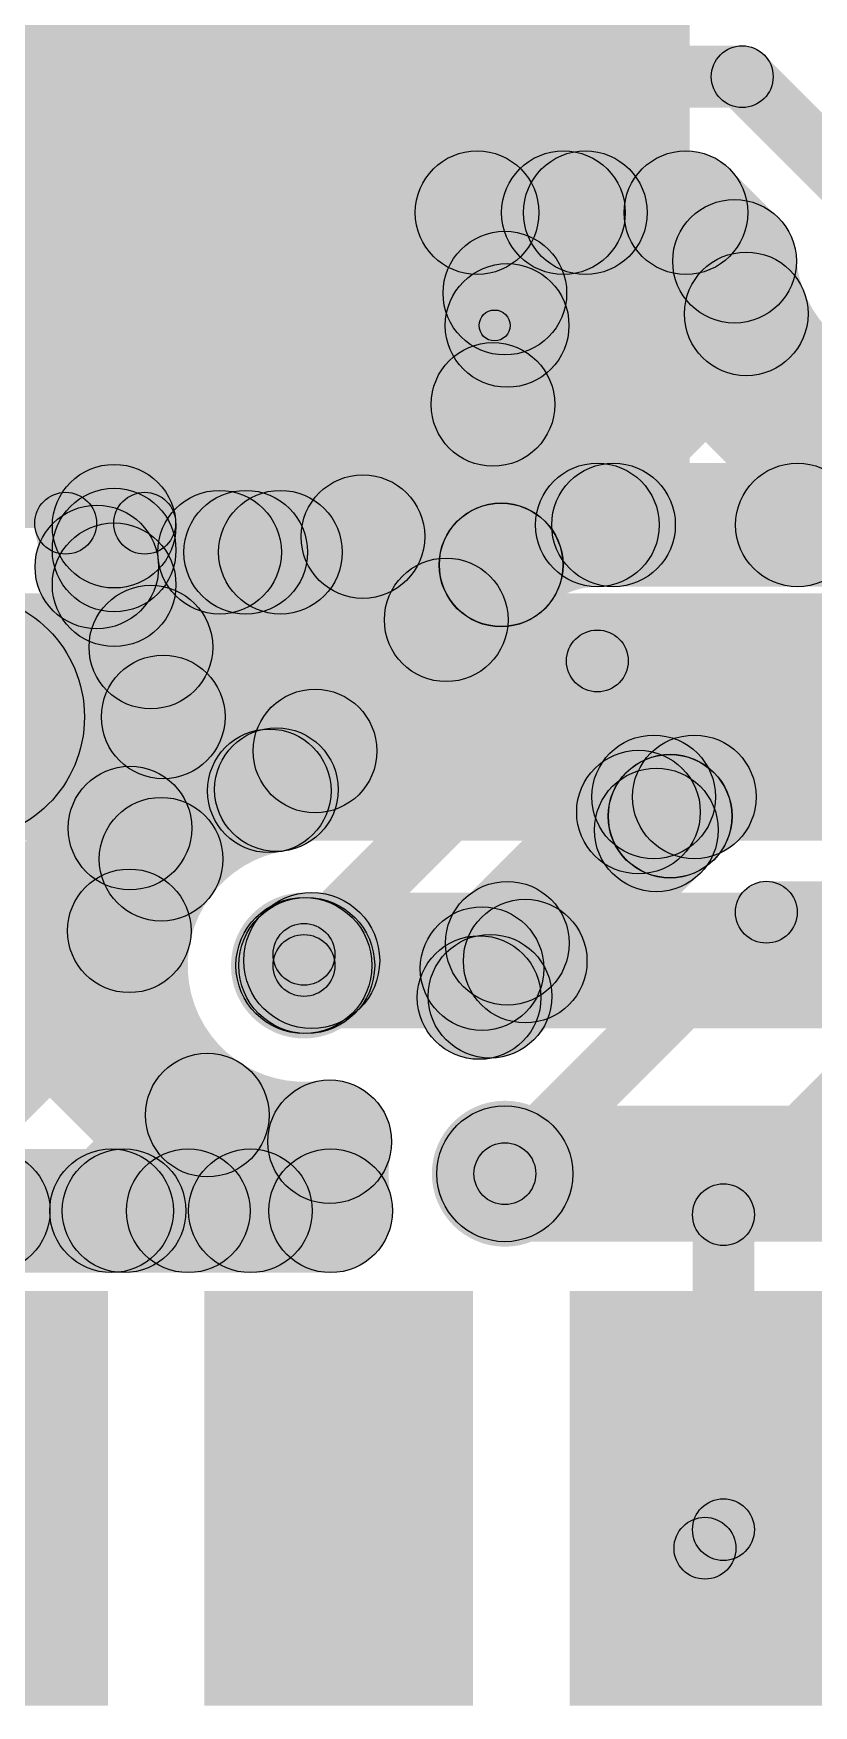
# Model space of a CAD drawing. Header units: millimetres. Extents: x 1.65 to 3.65, y 2.62 to 4.07.
# Drawn here: x 2.0762 to 2.2024, y 3.6634 to 3.934 of the extents above; entities that cross this region are included whole.
import ezdxf

# ---------------------------------------------------------------- set-up
doc = ezdxf.new("R2010")
doc.units = ezdxf.units.MM
doc.header["$MEASUREMENT"] = 0
for name, color, linetype in [('BottomLayer', 5, 'Continuous'), ('BottomSolder', 6, 'Continuous'), ('PadHoleLayer', 156, 'Continuous'), ('TopLayer', 1, 'Continuous'), ('TopOverlay', 2, 'Continuous'), ('TopPaste', 8, 'Continuous'), ('TopSolder', 216, 'Continuous'), ('ViaHoleLayer', 16, 'Continuous')]:
    doc.layers.add(name, color=color, linetype=linetype)

# ---------------------------------------------------------------- blocks, each defined once
blk = doc.blocks.new('10118194_0001LF_2')
at = {"layer": 'BottomLayer'}
h = blk.add_hatch(color=5, dxfattribs=at)
edge = h.paths.add_edge_path()
edge.add_arc((-0.0935, 0.05315), 0.01969, 270, 450)
edge.add_line((-0.0935, 0.07283), (-0.10335, 0.07283))
edge.add_arc((-0.10335, 0.05315), 0.01969, 90, 270)
edge.add_line((-0.10335, 0.03346), (-0.0935, 0.03346))
at = {"layer": 'BottomSolder'}
h = blk.add_hatch(color=6, dxfattribs=at)
edge = h.paths.add_edge_path()
edge.add_arc((-0.0935, 0.05315), 0.02369, 270, 450)
edge.add_line((-0.0935, 0.07683), (-0.10335, 0.07683))
edge.add_arc((-0.10335, 0.05315), 0.02369, 90, 270)
edge.add_line((-0.10335, 0.02946), (-0.0935, 0.02946))
at = {"layer": 'PadHoleLayer'}
h = blk.add_hatch(color=156, dxfattribs=at)
edge = h.paths.add_edge_path()
edge.add_arc((-0.09252, 0.05315), 0.01083, 270, 450)
edge.add_line((-0.09252, 0.06398), (-0.10433, 0.06398))
edge.add_arc((-0.10433, 0.05315), 0.01083, 90, 270)
edge.add_line((-0.10433, 0.04232), (-0.09252, 0.04232))
at = {"layer": 'TopLayer'}
h = blk.add_hatch(color=1, dxfattribs=at)
edge = h.paths.add_edge_path()
edge.add_arc((-0.0935, 0.05315), 0.01969, 270, 450)
edge.add_line((-0.0935, 0.07283), (-0.10335, 0.07283))
edge.add_arc((-0.10335, 0.05315), 0.01969, 90, 270)
edge.add_line((-0.10335, 0.03346), (-0.0935, 0.03346))
at = {"layer": 'TopOverlay'}
h = blk.add_hatch(color=2, dxfattribs=at)
edge = h.paths.add_edge_path()
edge.add_arc((-0.0814, 0.08515), 0.005, 0, 360)
h = blk.add_hatch(color=2, dxfattribs=at)
edge = h.paths.add_edge_path()
edge.add_arc((-0.0686, 0.08515), 0.005, 0, 360)
h = blk.add_hatch(color=2, dxfattribs=at)
edge = h.paths.add_edge_path()
edge.add_arc((-0.138, 0.05315), 0.0025, 0, 360)
blk.add_hatch(color=2, dxfattribs=at).paths.add_polyline_path([(-0.1405, 0.05315), (-0.1355, 0.05315), (-0.1355, -0.00785), (-0.1405, -0.00785)])
at = {"layer": 'TopSolder'}
blk.add_hatch(color=216, dxfattribs=at).paths.add_polyline_path([(-0.06345, 0.08372), (-0.03891, 0.08372), (-0.03891, 0.02257), (-0.06345, 0.02257)])
h = blk.add_hatch(color=216, dxfattribs=at)
edge = h.paths.add_edge_path()
edge.add_arc((-0.0935, 0.05315), 0.02369, 270, 450)
edge.add_line((-0.0935, 0.07683), (-0.10335, 0.07683))
edge.add_arc((-0.10335, 0.05315), 0.02369, 90, 270)
edge.add_line((-0.10335, 0.02946), (-0.0935, 0.02946))
at = {"layer": 'TopOverlay', "const_width": 0.01}
blk.add_lwpolyline([(-0.0686, 0.08515, 1), (-0.0814, 0.08515, 1)], format="xyb", close=True, dxfattribs=at)
at = {"layer": 'TopOverlay'}
for centre, radius in [((-0.0814, 0.08515), 0.005), ((-0.0686, 0.08515), 0.005), ((-0.138, 0.05315), 0.0025)]:
    blk.add_circle(centre, radius, dxfattribs=at)
blk = doc.blocks.new('ESP32_S2_WROOM_4MB__4')
at = {"layer": 'TopLayer'}
for points in [[(0.31496, 0.35728), (0.37402, 0.35728), (0.37402, 0.32185), (0.31496, 0.32185)], [(0.31496, 0.29823), (0.37402, 0.29823), (0.37402, 0.2628), (0.31496, 0.2628)], [(0.31496, 0.23917), (0.37402, 0.23917), (0.37402, 0.20374), (0.31496, 0.20374)]]:
    blk.add_hatch(color=1, dxfattribs=at).paths.add_polyline_path(points)
at = {"layer": 'TopPaste'}
for points in [[(0.31496, 0.35728), (0.37402, 0.35728), (0.37402, 0.32185), (0.31496, 0.32185)], [(0.31496, 0.29823), (0.37402, 0.29823), (0.37402, 0.2628), (0.31496, 0.2628)], [(0.31496, 0.23917), (0.37402, 0.23917), (0.37402, 0.20374), (0.31496, 0.20374)]]:
    blk.add_hatch(color=8, dxfattribs=at).paths.add_polyline_path(points)
at = {"layer": 'TopSolder'}
for points in [[(0.31096, 0.36128), (0.37802, 0.36128), (0.37802, 0.31785), (0.31096, 0.31785)], [(0.31096, 0.30223), (0.37802, 0.30223), (0.37802, 0.2588), (0.31096, 0.2588)], [(0.31096, 0.24317), (0.37802, 0.24317), (0.37802, 0.19974), (0.31096, 0.19974)]]:
    blk.add_hatch(color=216, dxfattribs=at).paths.add_polyline_path(points)

msp = doc.modelspace()

# ---------------------------------------------------------------- hatches: boundary and pattern name
at = {"layer": 'BottomLayer'}
for points in [[(1.8569, 3.854), (2.1824, 3.854), (2.1824, 4.0658), (1.8569, 4.0658)], [(2.06449, 3.80341), (2.06449, 3.84341), (2.50041, 3.84341), (2.50041, 3.80341)], [(2.12, 3.77219), (2.12, 3.79419), (2.12044, 3.79419), (2.12044, 3.77219)], [(2.12125, 3.773), (2.12125, 3.795), (2.278, 3.795), (2.278, 3.773)], [(2.12822, 3.77541), (2.11266, 3.79097), (2.11347, 3.79178), (2.12903, 3.77622)], [(2.1525, 3.7385), (2.1525, 3.7605), (2.2435, 3.7605), (2.2435, 3.7385)]]:
    msp.add_hatch(color=5, dxfattribs=at).paths.add_polyline_path(points)
h = msp.add_hatch(color=5, dxfattribs=at)
edge = h.paths.add_edge_path()
edge.add_arc((2.06449, 3.82341), 0.02, 0, 360)
h = msp.add_hatch(color=5, dxfattribs=at)
edge = h.paths.add_edge_path()
edge.add_arc((2.06449, 3.82341), 0.01575, 0, 360)
h = msp.add_hatch(color=5, dxfattribs=at)
edge = h.paths.add_edge_path()
edge.add_arc((2.12, 3.78319), 0.01181, 0, 360)
h = msp.add_hatch(color=5, dxfattribs=at)
edge = h.paths.add_edge_path()
edge.add_arc((2.12, 3.78319), 0.011, 0, 360)
h = msp.add_hatch(color=5, dxfattribs=at)
edge = h.paths.add_edge_path()
edge.add_arc((2.12044, 3.78319), 0.011, 0, 360)
h = msp.add_hatch(color=5, dxfattribs=at)
edge = h.paths.add_edge_path()
edge.add_arc((2.12044, 3.78319), 0.011, 0, 360)
h = msp.add_hatch(color=5, dxfattribs=at)
edge = h.paths.add_edge_path()
edge.add_arc((2.12125, 3.784), 0.011, 0, 360)
h = msp.add_hatch(color=5, dxfattribs=at)
edge = h.paths.add_edge_path()
edge.add_arc((2.12125, 3.784), 0.011, 0, 360)
h = msp.add_hatch(color=5, dxfattribs=at)
edge = h.paths.add_edge_path()
edge.add_arc((2.1525, 3.7495), 0.01181, 0, 360)
h = msp.add_hatch(color=5, dxfattribs=at)
edge = h.paths.add_edge_path()
edge.add_arc((2.1525, 3.7495), 0.011, 0, 360)
at = {"layer": 'TopLayer'}
for points in [[(2.04302, 3.922), (2.04302, 3.932), (2.1909, 3.932), (2.1909, 3.922)], [(2.18736, 3.92346), (2.19444, 3.93054), (2.22194, 3.90304), (2.21486, 3.89596)], [(2.14801, 3.895), (2.14801, 3.915), (2.18179, 3.915), (2.18179, 3.895)], [(2.15957, 3.88491), (2.14543, 3.89905), (2.15845, 3.91207), (2.17259, 3.89793)], [(2.1549, 3.89793), (2.16905, 3.91207), (2.21958, 3.86154), (2.20543, 3.8474)], [(2.17472, 3.89793), (2.18886, 3.91207), (2.19673, 3.9042), (2.18259, 3.89006)], [(2.12146, 3.80438), (2.10732, 3.81852), (2.18449, 3.89569), (2.19863, 3.88155)], [(2.14351, 3.8669), (2.15765, 3.88104), (2.17715, 3.86154), (2.16301, 3.8474)], [(2.20691, 3.8474), (2.19277, 3.86154), (2.20871, 3.87748), (2.22285, 3.86334)], [(2.16747, 3.84447), (2.16747, 3.86447), (2.22952, 3.86447), (2.22952, 3.84447)], [(2.10635, 3.84006), (2.10635, 3.86006), (2.11619, 3.86006), (2.11619, 3.84006)], [(2.12247, 3.84551), (2.13661, 3.85965), (2.15008, 3.84619), (2.13593, 3.83205)], [(2.08222, 3.84333), (2.09636, 3.85748), (2.12886, 3.82498), (2.11472, 3.81083)], [(2.1023, 3.82764), (2.08815, 3.84178), (2.10351, 3.85713), (2.11765, 3.84299)], [(2.09929, 3.84479), (2.07929, 3.84479), (2.07929, 3.85427), (2.09929, 3.85427)], [(2.12261, 3.80458), (2.10847, 3.81872), (2.1448, 3.85506), (2.15895, 3.84092)], [(2.16747, 3.82747), (2.16747, 3.83747), (2.29082, 3.83747), (2.29082, 3.82747)], [(2.12354, 3.78146), (2.11646, 3.78854), (2.16394, 3.83601), (2.17101, 3.82894)], [(2.17658, 3.80047), (2.17658, 3.82047), (2.18316, 3.82047), (2.18316, 3.80047)], [(2.15588, 3.77562), (2.14174, 3.78977), (2.16951, 3.81754), (2.18365, 3.8034)], [(2.16705, 3.80093), (2.18119, 3.81508), (2.18408, 3.81219), (2.16993, 3.79805)], [(2.08478, 3.79835), (2.09892, 3.81249), (2.10396, 3.80746), (2.08981, 3.79331)], [(2.15717, 3.77114), (2.14303, 3.78528), (2.17214, 3.8144), (2.18629, 3.80026)], [(2.05352, 3.73643), (2.03938, 3.75058), (2.08467, 3.79587), (2.09881, 3.78172)], [(2.05711, 3.7836), (2.07125, 3.79774), (2.11841, 3.75058), (2.10427, 3.73643)], [(2.19481, 3.78681), (2.19481, 3.79681), (2.29955, 3.79681), (2.29955, 3.78681)], [(2.14583, 3.77972), (2.15998, 3.79386), (2.16286, 3.79098), (2.14872, 3.77683)], [(2.15604, 3.74596), (2.14896, 3.75304), (2.19128, 3.79535), (2.19835, 3.78828)], [(2.125, 3.78319), (2.115, 3.78319), (2.115, 3.785), (2.125, 3.785)], [(2.1914, 3.73933), (2.18433, 3.7464), (2.21628, 3.77835), (2.22335, 3.77128)], [(2.09595, 3.73643), (2.0818, 3.75058), (2.09729, 3.76606), (2.11143, 3.75192)], [(2.04222, 3.7335), (2.04222, 3.7535), (2.0909, 3.7535), (2.0909, 3.7335)], [(2.0909, 3.7335), (2.0909, 3.7535), (2.10128, 3.7535), (2.10128, 3.7335)], [(2.0909, 3.7335), (2.0909, 3.7535), (2.10128, 3.7535), (2.10128, 3.7335)], [(2.10128, 3.7335), (2.10128, 3.7535), (2.12432, 3.7535), (2.12432, 3.7335)], [(2.19287, 3.69191), (2.18287, 3.69191), (2.18287, 3.74287), (2.19287, 3.74287)], [(2.1884, 3.68537), (2.18133, 3.69244), (2.18433, 3.69544), (2.1914, 3.68837)]]:
    msp.add_hatch(color=1, dxfattribs=at).paths.add_polyline_path(points)
h = msp.add_hatch(color=1, dxfattribs=at)
edge = h.paths.add_edge_path()
edge.add_arc((2.1909, 3.927), 0.005, 0, 360)
h = msp.add_hatch(color=1, dxfattribs=at)
edge = h.paths.add_edge_path()
edge.add_arc((2.1909, 3.927), 0.005, 0, 360)
h = msp.add_hatch(color=1, dxfattribs=at)
edge = h.paths.add_edge_path()
edge.add_arc((2.14801, 3.905), 0.01, 0, 360)
h = msp.add_hatch(color=1, dxfattribs=at)
edge = h.paths.add_edge_path()
edge.add_arc((2.14801, 3.905), 0.01, 0, 360)
h = msp.add_hatch(color=1, dxfattribs=at)
edge = h.paths.add_edge_path()
edge.add_arc((2.16198, 3.905), 0.01, 0, 360)
h = msp.add_hatch(color=1, dxfattribs=at)
edge = h.paths.add_edge_path()
edge.add_arc((2.16552, 3.905), 0.01, 0, 360)
h = msp.add_hatch(color=1, dxfattribs=at)
edge = h.paths.add_edge_path()
edge.add_arc((2.18179, 3.905), 0.01, 0, 360)
h = msp.add_hatch(color=1, dxfattribs=at)
edge = h.paths.add_edge_path()
edge.add_arc((2.18179, 3.905), 0.01, 0, 360)
h = msp.add_hatch(color=1, dxfattribs=at)
edge = h.paths.add_edge_path()
edge.add_arc((2.18966, 3.89713), 0.01, 0, 360)
h = msp.add_hatch(color=1, dxfattribs=at)
edge = h.paths.add_edge_path()
edge.add_arc((2.18966, 3.89713), 0.01, 0, 360)
h = msp.add_hatch(color=1, dxfattribs=at)
edge = h.paths.add_edge_path()
edge.add_arc((2.1525, 3.89198), 0.01, 0, 360)
h = msp.add_hatch(color=1, dxfattribs=at)
edge = h.paths.add_edge_path()
edge.add_arc((2.19156, 3.88862), 0.01, 0, 360)
h = msp.add_hatch(color=1, dxfattribs=at)
edge = h.paths.add_edge_path()
edge.add_arc((2.15287, 3.88675), 0.01, 0, 360)
h = msp.add_hatch(color=1, dxfattribs=at)
edge = h.paths.add_edge_path()
edge.add_arc((2.15287, 3.88675), 0.01, 0, 360)
h = msp.add_hatch(color=1, dxfattribs=at)
edge = h.paths.add_edge_path()
edge.add_arc((2.15058, 3.87397), 0.01, 0, 360)
h = msp.add_hatch(color=1, dxfattribs=at)
edge = h.paths.add_edge_path()
edge.add_arc((2.08929, 3.85427), 0.01, 0, 360)
h = msp.add_hatch(color=1, dxfattribs=at)
edge = h.paths.add_edge_path()
edge.add_arc((2.08929, 3.85427), 0.01, 0, 360)
h = msp.add_hatch(color=1, dxfattribs=at)
edge = h.paths.add_edge_path()
edge.add_arc((2.16747, 3.85447), 0.01, 0, 360)
h = msp.add_hatch(color=1, dxfattribs=at)
edge = h.paths.add_edge_path()
edge.add_arc((2.16747, 3.85447), 0.01, 0, 360)
h = msp.add_hatch(color=1, dxfattribs=at)
edge = h.paths.add_edge_path()
edge.add_arc((2.16747, 3.85447), 0.01, 0, 360)
h = msp.add_hatch(color=1, dxfattribs=at)
edge = h.paths.add_edge_path()
edge.add_arc((2.17008, 3.85447), 0.01, 0, 360)
h = msp.add_hatch(color=1, dxfattribs=at)
edge = h.paths.add_edge_path()
edge.add_arc((2.19984, 3.85447), 0.01, 0, 360)
h = msp.add_hatch(color=1, dxfattribs=at)
edge = h.paths.add_edge_path()
edge.add_arc((2.12954, 3.85258), 0.01, 0, 360)
h = msp.add_hatch(color=1, dxfattribs=at)
edge = h.paths.add_edge_path()
edge.add_arc((2.08929, 3.8504), 0.01, 0, 360)
h = msp.add_hatch(color=1, dxfattribs=at)
edge = h.paths.add_edge_path()
edge.add_arc((2.10635, 3.85006), 0.01, 0, 360)
h = msp.add_hatch(color=1, dxfattribs=at)
edge = h.paths.add_edge_path()
edge.add_arc((2.10635, 3.85006), 0.01, 0, 360)
h = msp.add_hatch(color=1, dxfattribs=at)
edge = h.paths.add_edge_path()
edge.add_arc((2.11058, 3.85006), 0.01, 0, 360)
h = msp.add_hatch(color=1, dxfattribs=at)
edge = h.paths.add_edge_path()
edge.add_arc((2.11619, 3.85006), 0.01, 0, 360)
h = msp.add_hatch(color=1, dxfattribs=at)
edge = h.paths.add_edge_path()
edge.add_arc((2.11619, 3.85006), 0.01, 0, 360)
h = msp.add_hatch(color=1, dxfattribs=at)
edge = h.paths.add_edge_path()
edge.add_arc((2.15191, 3.84803), 0.01, 0, 360)
h = msp.add_hatch(color=1, dxfattribs=at)
edge = h.paths.add_edge_path()
edge.add_arc((2.08649, 3.84767), 0.01, 0, 360)
h = msp.add_hatch(color=1, dxfattribs=at)
edge = h.paths.add_edge_path()
edge.add_arc((2.15188, 3.84799), 0.01, 0, 360)
h = msp.add_hatch(color=1, dxfattribs=at)
edge = h.paths.add_edge_path()
edge.add_arc((2.15188, 3.84799), 0.01, 0, 360)
h = msp.add_hatch(color=1, dxfattribs=at)
edge = h.paths.add_edge_path()
edge.add_arc((2.08929, 3.84479), 0.01, 0, 360)
h = msp.add_hatch(color=1, dxfattribs=at)
edge = h.paths.add_edge_path()
edge.add_arc((2.08929, 3.84479), 0.01, 0, 360)
h = msp.add_hatch(color=1, dxfattribs=at)
edge = h.paths.add_edge_path()
edge.add_arc((2.08929, 3.84479), 0.01, 0, 360)
h = msp.add_hatch(color=1, dxfattribs=at)
edge = h.paths.add_edge_path()
edge.add_arc((2.14301, 3.83912), 0.01, 0, 360)
h = msp.add_hatch(color=1, dxfattribs=at)
edge = h.paths.add_edge_path()
edge.add_arc((2.09523, 3.83471), 0.01, 0, 360)
h = msp.add_hatch(color=1, dxfattribs=at)
edge = h.paths.add_edge_path()
edge.add_arc((2.06449, 3.82341), 0.01575, 0, 360)
h = msp.add_hatch(color=1, dxfattribs=at)
edge = h.paths.add_edge_path()
edge.add_arc((2.16747, 3.83247), 0.005, 0, 360)
h = msp.add_hatch(color=1, dxfattribs=at)
edge = h.paths.add_edge_path()
edge.add_arc((2.16747, 3.83247), 0.005, 0, 360)
h = msp.add_hatch(color=1, dxfattribs=at)
edge = h.paths.add_edge_path()
edge.add_arc((2.09723, 3.82341), 0.01, 0, 360)
h = msp.add_hatch(color=1, dxfattribs=at)
edge = h.paths.add_edge_path()
edge.add_arc((2.09723, 3.82341), 0.01, 0, 360)
h = msp.add_hatch(color=1, dxfattribs=at)
edge = h.paths.add_edge_path()
edge.add_arc((2.12179, 3.8179), 0.01, 0, 360)
h = msp.add_hatch(color=1, dxfattribs=at)
edge = h.paths.add_edge_path()
edge.add_arc((2.11439, 3.81145), 0.01, 0, 360)
h = msp.add_hatch(color=1, dxfattribs=at)
edge = h.paths.add_edge_path()
edge.add_arc((2.11554, 3.81165), 0.01, 0, 360)
h = msp.add_hatch(color=1, dxfattribs=at)
edge = h.paths.add_edge_path()
edge.add_arc((2.11554, 3.81165), 0.01, 0, 360)
h = msp.add_hatch(color=1, dxfattribs=at)
edge = h.paths.add_edge_path()
edge.add_arc((2.17658, 3.81047), 0.01, 0, 360)
h = msp.add_hatch(color=1, dxfattribs=at)
edge = h.paths.add_edge_path()
edge.add_arc((2.17658, 3.81047), 0.01, 0, 360)
h = msp.add_hatch(color=1, dxfattribs=at)
edge = h.paths.add_edge_path()
edge.add_arc((2.18316, 3.81047), 0.01, 0, 360)
h = msp.add_hatch(color=1, dxfattribs=at)
edge = h.paths.add_edge_path()
edge.add_arc((2.18316, 3.81047), 0.01, 0, 360)
h = msp.add_hatch(color=1, dxfattribs=at)
edge = h.paths.add_edge_path()
edge.add_arc((2.18316, 3.81047), 0.01, 0, 360)
h = msp.add_hatch(color=1, dxfattribs=at)
edge = h.paths.add_edge_path()
edge.add_arc((2.17412, 3.80801), 0.01, 0, 360)
h = msp.add_hatch(color=1, dxfattribs=at)
edge = h.paths.add_edge_path()
edge.add_arc((2.09185, 3.80542), 0.01, 0, 360)
h = msp.add_hatch(color=1, dxfattribs=at)
edge = h.paths.add_edge_path()
edge.add_arc((2.17701, 3.80512), 0.01, 0, 360)
h = msp.add_hatch(color=1, dxfattribs=at)
edge = h.paths.add_edge_path()
edge.add_arc((2.17922, 3.80733), 0.01, 0, 360)
h = msp.add_hatch(color=1, dxfattribs=at)
edge = h.paths.add_edge_path()
edge.add_arc((2.17922, 3.80733), 0.01, 0, 360)
h = msp.add_hatch(color=1, dxfattribs=at)
edge = h.paths.add_edge_path()
edge.add_arc((2.17925, 3.80737), 0.01, 0, 360)
h = msp.add_hatch(color=1, dxfattribs=at)
edge = h.paths.add_edge_path()
edge.add_arc((2.09688, 3.80039), 0.01, 0, 360)
h = msp.add_hatch(color=1, dxfattribs=at)
edge = h.paths.add_edge_path()
edge.add_arc((2.09174, 3.7888), 0.01, 0, 360)
h = msp.add_hatch(color=1, dxfattribs=at)
edge = h.paths.add_edge_path()
edge.add_arc((2.1529, 3.78679), 0.01, 0, 360)
h = msp.add_hatch(color=1, dxfattribs=at)
edge = h.paths.add_edge_path()
edge.add_arc((2.19481, 3.79181), 0.005, 0, 360)
h = msp.add_hatch(color=1, dxfattribs=at)
edge = h.paths.add_edge_path()
edge.add_arc((2.19481, 3.79181), 0.005, 0, 360)
h = msp.add_hatch(color=1, dxfattribs=at)
edge = h.paths.add_edge_path()
edge.add_arc((2.12, 3.78319), 0.01181, 0, 360)
h = msp.add_hatch(color=1, dxfattribs=at)
edge = h.paths.add_edge_path()
edge.add_arc((2.15579, 3.7839), 0.01, 0, 360)
h = msp.add_hatch(color=1, dxfattribs=at)
edge = h.paths.add_edge_path()
edge.add_arc((2.14881, 3.78269), 0.01, 0, 360)
h = msp.add_hatch(color=1, dxfattribs=at)
edge = h.paths.add_edge_path()
edge.add_arc((2.14881, 3.78269), 0.01, 0, 360)
h = msp.add_hatch(color=1, dxfattribs=at)
edge = h.paths.add_edge_path()
edge.add_arc((2.12, 3.785), 0.005, 0, 360)
h = msp.add_hatch(color=1, dxfattribs=at)
edge = h.paths.add_edge_path()
edge.add_arc((2.12, 3.785), 0.005, 0, 360)
h = msp.add_hatch(color=1, dxfattribs=at)
edge = h.paths.add_edge_path()
edge.add_arc((2.12, 3.78319), 0.005, 0, 360)
h = msp.add_hatch(color=1, dxfattribs=at)
edge = h.paths.add_edge_path()
edge.add_arc((2.14834, 3.77801), 0.01, 0, 360)
h = msp.add_hatch(color=1, dxfattribs=at)
edge = h.paths.add_edge_path()
edge.add_arc((2.1501, 3.77821), 0.01, 0, 360)
h = msp.add_hatch(color=1, dxfattribs=at)
edge = h.paths.add_edge_path()
edge.add_arc((2.10436, 3.75899), 0.01, 0, 360)
h = msp.add_hatch(color=1, dxfattribs=at)
edge = h.paths.add_edge_path()
edge.add_arc((2.12416, 3.75468), 0.01, 0, 360)
h = msp.add_hatch(color=1, dxfattribs=at)
edge = h.paths.add_edge_path()
edge.add_arc((2.12416, 3.75468), 0.01, 0, 360)
h = msp.add_hatch(color=1, dxfattribs=at)
edge = h.paths.add_edge_path()
edge.add_arc((2.1525, 3.7495), 0.01181, 0, 360)
h = msp.add_hatch(color=1, dxfattribs=at)
edge = h.paths.add_edge_path()
edge.add_arc((2.06891, 3.7435), 0.01, 0, 360)
h = msp.add_hatch(color=1, dxfattribs=at)
edge = h.paths.add_edge_path()
edge.add_arc((2.08887, 3.7435), 0.01, 0, 360)
h = msp.add_hatch(color=1, dxfattribs=at)
edge = h.paths.add_edge_path()
edge.add_arc((2.0909, 3.7435), 0.01, 0, 360)
h = msp.add_hatch(color=1, dxfattribs=at)
edge = h.paths.add_edge_path()
edge.add_arc((2.0909, 3.7435), 0.01, 0, 360)
h = msp.add_hatch(color=1, dxfattribs=at)
edge = h.paths.add_edge_path()
edge.add_arc((2.0909, 3.7435), 0.01, 0, 360)
h = msp.add_hatch(color=1, dxfattribs=at)
edge = h.paths.add_edge_path()
edge.add_arc((2.10128, 3.7435), 0.01, 0, 360)
h = msp.add_hatch(color=1, dxfattribs=at)
edge = h.paths.add_edge_path()
edge.add_arc((2.10128, 3.7435), 0.01, 0, 360)
h = msp.add_hatch(color=1, dxfattribs=at)
edge = h.paths.add_edge_path()
edge.add_arc((2.10128, 3.7435), 0.01, 0, 360)
h = msp.add_hatch(color=1, dxfattribs=at)
edge = h.paths.add_edge_path()
edge.add_arc((2.11134, 3.7435), 0.01, 0, 360)
h = msp.add_hatch(color=1, dxfattribs=at)
edge = h.paths.add_edge_path()
edge.add_arc((2.12432, 3.7435), 0.01, 0, 360)
h = msp.add_hatch(color=1, dxfattribs=at)
edge = h.paths.add_edge_path()
edge.add_arc((2.12432, 3.7435), 0.01, 0, 360)
h = msp.add_hatch(color=1, dxfattribs=at)
edge = h.paths.add_edge_path()
edge.add_arc((2.1525, 3.7495), 0.005, 0, 360)
h = msp.add_hatch(color=1, dxfattribs=at)
edge = h.paths.add_edge_path()
edge.add_arc((2.18787, 3.74287), 0.005, 0, 360)
h = msp.add_hatch(color=1, dxfattribs=at)
edge = h.paths.add_edge_path()
edge.add_arc((2.18787, 3.74287), 0.005, 0, 360)
h = msp.add_hatch(color=1, dxfattribs=at)
edge = h.paths.add_edge_path()
edge.add_arc((2.18787, 3.69191), 0.005, 0, 360)
h = msp.add_hatch(color=1, dxfattribs=at)
edge = h.paths.add_edge_path()
edge.add_arc((2.18787, 3.69191), 0.005, 0, 360)
h = msp.add_hatch(color=1, dxfattribs=at)
edge = h.paths.add_edge_path()
edge.add_arc((2.18487, 3.68891), 0.005, 0, 360)
at = {"layer": 'ViaHoleLayer'}
h = msp.add_hatch(color=16, dxfattribs=at)
edge = h.paths.add_edge_path()
edge.add_arc((2.12, 3.78319), 0.00591, 0, 360)
h = msp.add_hatch(color=16, dxfattribs=at)
edge = h.paths.add_edge_path()
edge.add_arc((2.1525, 3.7495), 0.00591, 0, 360)

# ---------------------------------------------------------------- linework, layer by layer
at = {"layer": 'BottomLayer'}
for centre, radius in [((2.06449, 3.82341), 0.02), ((2.12, 3.78319), 0.011), ((2.12044, 3.78319), 0.011), ((2.12044, 3.78319), 0.011), ((2.12125, 3.784), 0.011), ((2.12125, 3.784), 0.011), ((2.1525, 3.7495), 0.011)]:
    msp.add_circle(centre, radius, dxfattribs=at)
at = {"layer": 'TopLayer', "const_width": 0.02}
for points in [[(2.14801, 3.905, -0.130923), (2.15287, 3.88675)], [(2.22952, 3.87252, -0.513899), (2.18966, 3.89713)], [(2.15287, 3.88675, -0.414214), (2.11619, 3.85006)], [(2.10635, 3.85006, -0.121475), (2.08929, 3.85427)], [(2.15188, 3.84799, -0.199566), (2.16747, 3.85447)], [(2.15191, 3.84803, -0.198912), (2.16747, 3.85447)], [(2.08649, 3.84767, -0.030714), (2.08929, 3.84479)], [(2.09723, 3.82341, -1.390523), (2.03837, 3.84317)], [(2.08929, 3.84479, -0.179736), (2.09723, 3.82341)], [(2.12416, 3.75468, -0.994722), (2.11554, 3.81165)], [(2.17922, 3.80733, -0.057476), (2.18316, 3.81047)], [(2.17925, 3.80737, -0.056845), (2.18316, 3.81047)], [(2.14881, 3.78269, -0.040919), (2.14834, 3.77801)], [(2.12432, 3.7435, -0.097914), (2.12416, 3.75468)]]:
    msp.add_lwpolyline(points, format="xyb", dxfattribs=at)
at = {"layer": 'TopLayer'}
for centre, radius in [((2.1909, 3.927), 0.005), ((2.1909, 3.927), 0.005), ((2.14801, 3.905), 0.01), ((2.14801, 3.905), 0.01), ((2.16198, 3.905), 0.01), ((2.16552, 3.905), 0.01), ((2.18179, 3.905), 0.01), ((2.18179, 3.905), 0.01), ((2.18966, 3.89713), 0.01), ((2.18966, 3.89713), 0.01), ((2.1525, 3.89198), 0.01), ((2.19156, 3.88862), 0.01), ((2.15287, 3.88675), 0.01), ((2.15287, 3.88675), 0.01), ((2.15058, 3.87397), 0.01), ((2.08929, 3.85427), 0.01), ((2.08929, 3.85427), 0.01), ((2.16747, 3.85447), 0.01), ((2.16747, 3.85447), 0.01), ((2.16747, 3.85447), 0.01), ((2.17008, 3.85447), 0.01), ((2.19984, 3.85447), 0.01), ((2.12954, 3.85258), 0.01), ((2.08929, 3.8504), 0.01), ((2.10635, 3.85006), 0.01), ((2.10635, 3.85006), 0.01), ((2.11058, 3.85006), 0.01), ((2.11619, 3.85006), 0.01), ((2.11619, 3.85006), 0.01), ((2.15191, 3.84803), 0.01), ((2.08649, 3.84767), 0.01), ((2.15188, 3.84799), 0.01), ((2.15188, 3.84799), 0.01), ((2.08929, 3.84479), 0.01), ((2.08929, 3.84479), 0.01), ((2.08929, 3.84479), 0.01), ((2.14301, 3.83912), 0.01), ((2.09523, 3.83471), 0.01), ((2.16747, 3.83247), 0.005), ((2.16747, 3.83247), 0.005), ((2.09723, 3.82341), 0.01), ((2.09723, 3.82341), 0.01), ((2.12179, 3.8179), 0.01), ((2.11439, 3.81145), 0.01), ((2.11554, 3.81165), 0.01), ((2.11554, 3.81165), 0.01), ((2.17658, 3.81047), 0.01), ((2.17658, 3.81047), 0.01), ((2.18316, 3.81047), 0.01), ((2.18316, 3.81047), 0.01), ((2.18316, 3.81047), 0.01), ((2.17412, 3.80801), 0.01), ((2.09185, 3.80542), 0.01), ((2.17701, 3.80512), 0.01), ((2.17922, 3.80733), 0.01), ((2.17922, 3.80733), 0.01), ((2.17925, 3.80737), 0.01), ((2.09688, 3.80039), 0.01), ((2.09174, 3.7888), 0.01), ((2.1529, 3.78679), 0.01), ((2.19481, 3.79181), 0.005), ((2.19481, 3.79181), 0.005), ((2.15579, 3.7839), 0.01), ((2.14881, 3.78269), 0.01), ((2.14881, 3.78269), 0.01), ((2.12, 3.785), 0.005), ((2.12, 3.785), 0.005), ((2.12, 3.78319), 0.005), ((2.14834, 3.77801), 0.01), ((2.1501, 3.77821), 0.01), ((2.10436, 3.75899), 0.01), ((2.12416, 3.75468), 0.01), ((2.12416, 3.75468), 0.01), ((2.06891, 3.7435), 0.01), ((2.08887, 3.7435), 0.01), ((2.0909, 3.7435), 0.01), ((2.0909, 3.7435), 0.01), ((2.0909, 3.7435), 0.01), ((2.10128, 3.7435), 0.01), ((2.10128, 3.7435), 0.01), ((2.10128, 3.7435), 0.01), ((2.11134, 3.7435), 0.01), ((2.12432, 3.7435), 0.01), ((2.12432, 3.7435), 0.01), ((2.1525, 3.7495), 0.005), ((2.18787, 3.74287), 0.005), ((2.18787, 3.74287), 0.005), ((2.18787, 3.69191), 0.005), ((2.18787, 3.69191), 0.005), ((2.18487, 3.68891), 0.005)]:
    msp.add_circle(centre, radius, dxfattribs=at)

# ---------------------------------------------------------------- block references
for name, p, rotation in [('10118194_0001LF_2', (2.01284, 3.9399), 180), ('ESP32_S2_WROOM_4MB__4', (2.40613, 3.35249), 90)]:
    msp.add_blockref(name, p, dxfattribs=dict(rotation=rotation))

doc.saveas('drawing.dxf')
